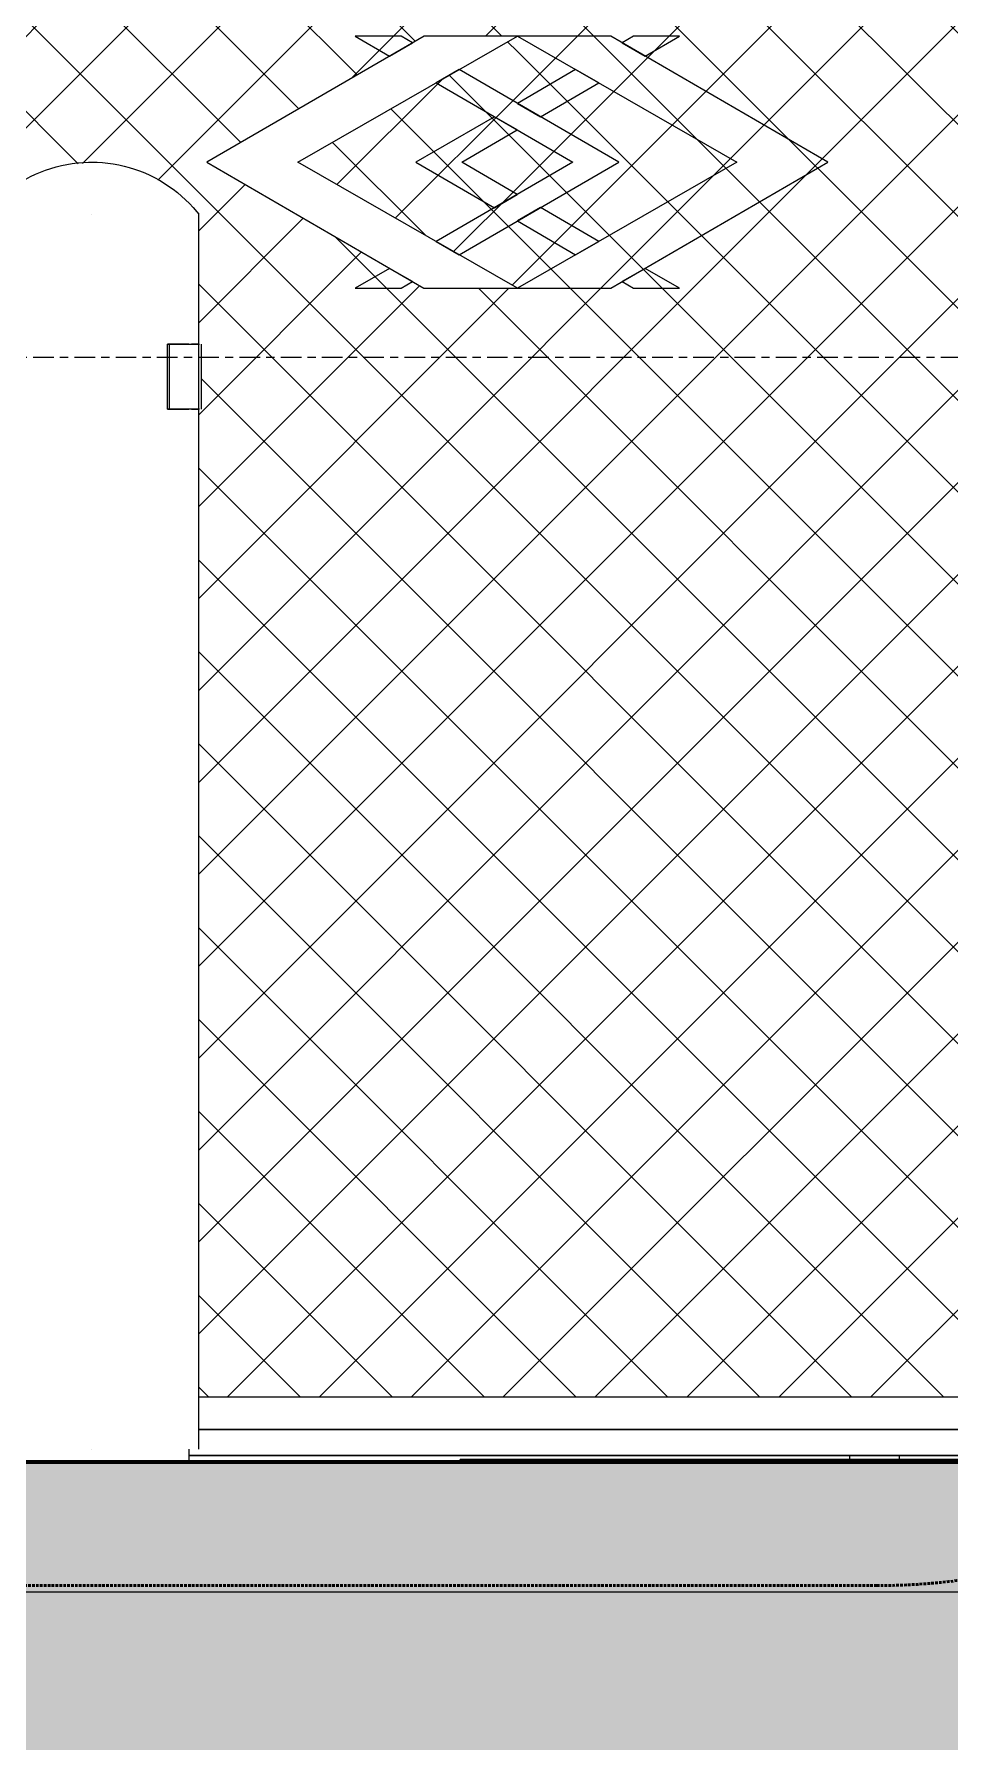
# Model space of a CAD drawing. Header units: millimetres. Extents: x -153298 to 620751, y -313239 to 250031.
# Drawn here: x 118902 to 119607, y -295212 to -293898 of the extents above; entities that cross this region are included whole.
import ezdxf

# ---------------------------------------------------------------- set-up
doc = ezdxf.new("R2010")
doc.units = ezdxf.units.MM
for name, pattern in [('Centre', [31.749999999999996, 6.349999999999999, -4.7625, 15.875, -4.7625]), ('DPA_Hidden 50', [3, 2, -1]), ('DPA_Hidden 500', [1.4, 0.8, -0.6])]:
    doc.linetypes.add(name, pattern=pattern)
for name, color, linetype, lineweight in [('A-DETL-GENF', 7, 'Continuous', 35), ('A-DETL-THIN', 7, 'Continuous', 25), ('A-FLOR-FNSH', 7, 'Continuous', 70), ('A-FLOR-LEVL', 7, 'Continuous', 35), ('A-FLOR-PATT', 7, 'Continuous', 70), ('A-GENM', 7, 'Continuous', 9), ('A-GENM-HDLN', 7, 'DPA_Hidden 500', 9), ('A-GLAZ-CURT', 7, 'Continuous', 9)]:
    doc.layers.add(name, color=color, linetype=linetype, lineweight=lineweight)
pattern_1 = [(49.99999999999999, (108217.2978571955, -305821.7529596833), (728.73650110752, -63.75582262483607), [76.2, -838.2]), (355, (108217.2978571955, -305821.7529596833), (-140.9716152248045, 764.2276025857151), [60.96, -670.56]), (100.451, (108278.0258571954, -305827.0659596833), (587.770006663837, 700.4667512811675), [64.76, -712.36]), (46.184, (108217.2978571955, -305618.5529596833), (1084.316239662759, -168.1709612287867), [114.3, -1257.3]), (96.63599999999998, (108307.6578571955, -305632.5669596833), (949.6099128555585, 989.7098464133105), [97.13999999999992, -1068.539999999999]), (351.184, (108217.2978571955, -305618.5529596833), (949.620552888774, 989.7011531044203), [91.44, -1005.84]), (21, (108318.8978571955, -305669.3529596833), (606.4578690252075, -409.0605652741465), [76.2, -838.2]), (326, (108318.8978571955, -305669.3529596833), (247.208340968463, 736.752917204011), [60.96, -670.56]), (71.45100000000001, (108369.4358571955, -305703.4409596833), (853.6682507774542, 327.6854711435369), [64.76, -712.36]), (37.50000000000001, (108217.2978571955, -305821.7529596833), (12.35469342532113, 338.2201185742302), [33.528, -628.904, 33.528, -647.192, -673.1]), (37.50000000000001, (108217.2978571955, -305821.7529596833), (12.35469342532113, 338.2201185742302), [-1343.152, 33.528, -639.572]), (7.499999999999999, (108217.2978571955, -305821.7529596833), (267.2788744354337, 400.7221270887442), [33.528, -354.584, 33.528, -613.664, -256.54]), (7.499999999999999, (108217.2978571955, -305821.7529596833), (267.2788744354337, 400.7221270887442), [-1035.304, 33.528, -223.012]), (327.5, (107990.7298571953, -305821.7529596833), (542.363331518853, -22.91534459201296), [33.528, -220.472, 33.528, -758.952, -1051.56]), (327.5, (107990.7298571953, -305821.7529596833), (542.363331518853, -22.91534459201296), [-1046.48, 33.528, -1018.032]), (317.5, (107889.1298571954, -305821.7529596833), (592.5169587678777, 101.7071067647936), [33.528, -296.672, 33.528, -492.76, -746.76]), (317.5, (107889.1298571954, -305821.7529596833), (592.5169587678777, 101.7071067647936), [-856.488, 33.528, -713.232])]

# ---------------------------------------------------------------- blocks, each defined once
blk = doc.blocks.new('DPA_CP_Fence Type D - Fence Post Left w MRTA Logo-17948346-2120-01 ENTRANCE 1 SECTION A')
at = {"layer": 'A-GLAZ-CURT'}
h = blk.add_hatch(dxfattribs=at)
h.set_pattern_fill('FP_18', style=0, pattern_type=2)
h.set_pattern_definition([(45, (-863975.962, 101450), (-35.35524713544582, 35.35543098320893), []), (135, (-863975.962, 101450), (-35.35524713544582, -35.35543098320893), [])])
h.paths.add_polyline_path([(-864008.8650941685, 101499.8683475023), (-863155.0646301415, 101500.5343323581), (-863141.0909573804, 101502.6316212363), (-863119.6956462348, 101511.8552433278), (-863103.5712580696, 101526.4389226274), (-863092.9393084841, 101542.4219529428), (-863086.8227685097, 101560.7709366067), (-863085.1574946801, 101575.7769072297), (-863085.8234778702, 103330.2243422113), (-863087.9046314354, 103344.1662500396), (-863097.128740481, 103365.5756477888), (-863111.6852833614, 103381.68604318), (-863127.6304259711, 103392.316015998), (-863145.102644803, 103398.4472148155), (-863160.2806135, 103400.1316524975), (-864796.8592799897, 103399.4656676416), (-864810.7693531523, 103397.3905162079), (-864832.1927304239, 103388.1665324189), (-864848.2890524631, 103373.6458175754), (-864858.9239237262, 103357.7108588397), (-864865.0628223417, 103340.3271353986), (-864866.7664154511, 103324.9999999999), (-864866.1004322607, 101569.7756577869), (-864864.0091559484, 101555.8337499602), (-864854.7857137127, 101534.4243522109), (-864840.2378843243, 101518.3139568198), (-864824.3406665055, 101507.7057974534), (-864806.8127399469, 101501.5527851843), (-864791.5812766557, 101499.8683475023), (-864386.1414205895, 101499.8683475023), (-864386.1414205895, 102259.9999999999), (-864388.1414205894, 102259.9999999999), (-864388.1414205894, 102309.9999999999), (-864386.1414205895, 102309.9999999999), (-864386.1414205895, 102409.9999999999), (-864367.7953038838, 102428.0599812821), (-864341.0532075667, 102442.9389274205), (-864333.9833535798, 102445.2793718215), (-864317.9732674632, 102448.6003921535), (-864299.9631001913, 102449.6751924215), (-864277.2864340987, 102446.5777777707), (-864266.3444080392, 102442.9103240217), (-864251.742995939, 102435.7567360528), (-864236.3632351495, 102425.2049568663), (-864221.1414205895, 102409.9999999999), (-864221.1414205895, 102309.9999999999), (-864219.1414205894, 102309.9999999999), (-864219.1414205894, 102259.9999999999), (-864221.1414205895, 102259.9999999999), (-864221.1414205895, 101499.8683475023)])
h.paths.add_polyline_path([(-863975.9608368532, 102352.9999999408), (-863975.9608368532, 102546.9999999586), (-864144.7861962512, 102449.9999999826), (-864008.8650941685, 102371.9054118548)])
h.paths.add_polyline_path([(-863975.9608368532, 102345.0337947114), (-863975.9608368532, 102352.9999999408), (-864047.8591708047, 102352.9999999586), (-864214.9329664493, 102449.9999999999), (-864047.7864388048, 102546.9999999586), (-863975.9608368532, 102546.9999999586), (-863975.9619550837, 102449.9999999826)])
at = {"layer": 'A-GLAZ-CURT', "color": 7}
for p, q in [((-864047.7864388048, 102546.9999999586), (-864214.9329664791, 102449.9999999999)), ((-864144.7861962512, 102449.9999999826), (-863975.9608368056, 102546.9999999409)), ((-864065.4238766112, 102547.0000000897), (-864100.6965156586, 102547.0000000897)), ((-864100.6965156586, 102547.0000000897), (-864074.278402296, 102531.6621250691)), ((-864074.278402296, 102531.6621250691), (-864056.629715473, 102541.9086309059)), ((-864056.629715473, 102541.9086309059), (-864065.4238766112, 102547.0000000897)), ((-863975.9608368056, 102546.9999999409), (-864047.7864388048, 102546.9999999586)), ((-863904.1363531139, 102546.9999999586), (-863975.9619551133, 102546.9999999409)), ((-863975.9619551133, 102546.9999999409), (-863807.1365956677, 102449.9999999826)), ((-863736.9898254398, 102449.9999999999), (-863904.1363531139, 102546.9999999586)), ((-863886.5000335198, 102547.0000000897), (-863895.2941946579, 102541.9086309059)), ((-863895.2941946579, 102541.9086309059), (-863877.645507835, 102531.6621250691)), ((-863851.2273944725, 102547.0000000897), (-863886.5000335198, 102547.0000000897)), ((-863877.645507835, 102531.6621250691), (-863851.2273944725, 102547.0000000897)), ((-864020.8631750396, 102521.2016344881), (-864038.5666235468, 102511.0299724105)), ((-864038.5660664783, 102511.0296498964), (-863933.151480135, 102449.9999999515)), ((-863897.8788410723, 102449.9999999602), (-864020.8626179611, 102521.2013119682)), ((-863931.124209448, 102521.2381042022), (-863975.9619550655, 102495.2061264813)), ((-863958.107202956, 102484.9475316851), (-863913.2694573486, 102510.9795094001)), ((-863913.2694573486, 102510.9795094001), (-863931.124209448, 102521.2381042022)), ((-863993.5982746045, 102484.9956000361), (-864054.0450690588, 102449.9999999602)), ((-863975.9867921015, 102474.7706943492), (-863993.5982746045, 102484.9956000361)), ((-863975.9619550655, 102495.2061264813), (-863958.107202956, 102484.9475316851)), ((-864018.7724299959, 102449.9999999515), (-863975.9867921015, 102474.7706943492)), ((-864214.9329664791, 102449.9999999999), (-864047.8591708047, 102352.9999999586)), ((-863975.9608368532, 102352.9999999408), (-864144.7861962512, 102449.9999999826)), ((-864054.0450690588, 102449.9999999602), (-863993.5982745893, 102415.0043998357)), ((-863933.151480135, 102449.9999999515), (-864038.5660664245, 102388.9703499681)), ((-864020.8626179227, 102378.7986878935), (-863897.8788410723, 102449.9999999602)), ((-863975.9867920913, 102425.2293055197), (-864018.7724299959, 102449.9999999515)), ((-863807.1365956677, 102449.9999999826), (-863975.9619550655, 102352.9999999408)), ((-863904.0636211141, 102352.9999999586), (-863736.9898254398, 102449.9999999999)), ((-863993.5982745893, 102415.0043998357), (-863975.9867920913, 102425.2293055197)), ((-863958.107202956, 102415.0524683147), (-863975.9619550655, 102404.7938735185)), ((-863913.2694573486, 102389.0204905996), (-863958.107202956, 102415.0524683147)), ((-863975.9619550655, 102404.7938735185), (-863931.124209448, 102378.7618957975)), ((-864038.5666234025, 102388.9700275064), (-864020.8631749006, 102378.7983654318)), ((-863931.124209448, 102378.7618957975), (-863913.2694573486, 102389.0204905996)), ((-864074.278402296, 102368.3378749307), (-864100.6965156586, 102352.9999999101)), ((-864056.629715473, 102358.0913690939), (-864074.278402296, 102368.3378749307)), ((-863877.645507835, 102368.3378749307), (-863895.2941946579, 102358.0913690939)), ((-863851.2273944725, 102352.9999999101), (-863877.645507835, 102368.3378749307)), ((-864065.4238766112, 102352.9999999101), (-864056.629715473, 102358.0913690939)), ((-863895.2941946579, 102358.0913690939), (-863886.5000335198, 102352.9999999101)), ((-864100.6965156586, 102352.9999999101), (-864065.4238766112, 102352.9999999101)), ((-864047.8591708047, 102352.9999999586), (-863975.9608368532, 102352.9999999408)), ((-863975.9619550655, 102352.9999999408), (-863904.0636211141, 102352.9999999586)), ((-863886.5000335198, 102352.9999999101), (-863851.2273944725, 102352.9999999101)), ((-863160.2911957129, 101499.9999999999), (-864221.1414205895, 101499.9999999999)), ((-864221.1414205894, 101474.9999999999), (-863160.2889592883, 101474.9999999999)), ((-863160.2934321373, 101474.9999999999), (-864221.1414205895, 101474.9999999999))]:
    blk.add_line(p, q, dxfattribs=at)
blk = doc.blocks.new('DPA_GM-Manhole Cover Type 2 - 900x900-V186-2120-01 ENTRANCE 1 SECTION A')
at = {"layer": 'A-GENM', "color": 7}
for p, q in [((-863125.0000025552, 101450), (-864035.0000025552, 101450)), ((-864035.0000025552, 101450), (-863125.0000025552, 101450)), ((-863130.0000025552, 101450), (-864030.0000025552, 101450)), ((-864030.0000025552, 101450), (-863130.0000025552, 101450)), ((-864020.0000025551, 101452), (-863940.0000025552, 101452)), ((-863935.0000025552, 101452), (-864020.0000025551, 101452)), ((-864020.0000025551, 101452), (-864020.0000025551, 101450)), ((-864020.0000025551, 101450), (-864020.0000025551, 101452)), ((-864020.0000025551, 101450), (-863140.0000025552, 101450)), ((-863140.0000025552, 101450), (-864020.0000025551, 101450)), ((-864020.0000025551, 101450), (-863935.0000025552, 101450)), ((-863940.0000025552, 101450), (-864020.0000025551, 101450)), ((-863940.0000025552, 101452), (-863670.0000025552, 101452)), ((-863940.0000025552, 101452), (-863940.0000025552, 101450)), ((-863670.0000025552, 101450), (-863940.0000025552, 101450)), ((-863675.0000025552, 101452), (-863935.0000025552, 101452)), ((-863935.0000025552, 101450), (-863675.0000025552, 101450)), ((-863590.0000025551, 101452), (-863675.0000025552, 101452)), ((-863675.0000025552, 101450), (-863590.0000025551, 101450)), ((-863670.0000025552, 101452), (-863590.0000025551, 101452)), ((-863670.0000025552, 101450), (-863670.0000025552, 101452)), ((-863590.0000025551, 101450), (-863670.0000025552, 101450)), ((-863590.0000025551, 101452), (-863590.0000025551, 101450)), ((-863590.0000025551, 101452), (-863590.0000025551, 101450)), ((-863490.0000025552, 101452), (-863570.0000025552, 101452)), ((-863570.0000025552, 101452), (-863490.0000025552, 101452)), ((-863570.0000025552, 101450), (-863570.0000025552, 101452)), ((-863570.0000025552, 101450), (-863570.0000025552, 101452)), ((-863490.0000025552, 101450), (-863570.0000025552, 101450)), ((-863570.0000025552, 101450), (-863490.0000025552, 101450)), ((-863220.0000025552, 101452), (-863490.0000025552, 101452)), ((-863490.0000025552, 101452), (-863220.0000025552, 101452)), ((-863490.0000025552, 101452), (-863490.0000025552, 101450)), ((-863490.0000025552, 101450), (-863490.0000025552, 101452)), ((-863220.0000025552, 101450), (-863490.0000025552, 101450)), ((-863490.0000025552, 101450), (-863220.0000025552, 101450)), ((-863140.0000025552, 101452), (-863220.0000025552, 101452)), ((-863220.0000025552, 101452), (-863140.0000025552, 101452)), ((-863220.0000025552, 101450), (-863220.0000025552, 101452)), ((-863220.0000025552, 101450), (-863220.0000025552, 101452)), ((-863140.0000025552, 101450), (-863220.0000025552, 101450)), ((-863220.0000025552, 101450), (-863140.0000025552, 101450)), ((-863140.0000025552, 101452), (-863140.0000025552, 101450)), ((-863140.0000025552, 101450), (-863140.0000025552, 101452))]:
    blk.add_line(p, q, dxfattribs=at)
at = {"layer": 'A-GENM-HDLN', "color": 7}
for p, q in [((-864180.0000025552, 101450), (-862980.0000025552, 101450)), ((-862980.0000025552, 101450), (-864180.0000025552, 101450)), ((-863125.0000025552, 101450), (-864035.0000025552, 101450)), ((-864035.0000025552, 101450), (-863125.0000025552, 101450))]:
    blk.add_line(p, q, dxfattribs=at)
blk = doc.blocks.new('BOLLARD - BOLLARD-V366-2120-01 ENTRANCE 1 SECTION A')
at = {"layer": 'A-GENM', "color": 7}
for p, q in [((-862916.1414205894, 102409.9999999999), (-862916.1414205894, 101459.9999999999)), ((-862833.6414205893, 102409.9999999999), (-862833.6414205893, 102409.9999999999)), ((-862833.6414205893, 102409.9999999999), (-862833.6414205893, 102409.9999999999)), ((-862751.1414205893, 101459.9999999999), (-862751.1414205893, 102409.9999999999)), ((-862918.1414205893, 102309.9999999999), (-862918.1414205893, 102259.9999999999)), ((-862916.7480626279, 102309.9999999999), (-862893.3919435994, 102309.9999999999)), ((-862910.4990246146, 102309.9999999999), (-862916.1414205892, 102309.9999999999)), ((-862891.9777300372, 102309.9999999999), (-862908.4292566248, 102309.9999999999)), ((-862893.3919435994, 102309.9999999999), (-862891.9777300372, 102309.9999999999)), ((-862893.3919435994, 102259.9999999999), (-862893.3919435994, 102309.9999999999)), ((-862891.9777300372, 102309.9999999999), (-862891.9777300372, 102259.9999999999)), ((-862775.3051111414, 102309.9999999999), (-862773.890897579, 102309.9999999999)), ((-862758.8535845537, 102309.9999999999), (-862775.3051111414, 102309.9999999999)), ((-862775.3051111414, 102259.9999999999), (-862775.3051111414, 102309.9999999999)), ((-862773.890897579, 102309.9999999999), (-862750.5347785507, 102309.9999999999)), ((-862773.890897579, 102309.9999999999), (-862773.890897579, 102259.9999999999)), ((-862751.1414205893, 102309.9999999999), (-862756.783816564, 102309.9999999999)), ((-862749.1414205893, 102259.9999999999), (-862749.1414205893, 102309.9999999999)), ((-862893.3919435994, 102259.9999999999), (-862916.7480626279, 102259.9999999999)), ((-862916.1414205892, 102259.9999999999), (-862910.4990246146, 102259.9999999999)), ((-862908.4292566248, 102259.9999999999), (-862891.9777300372, 102259.9999999999)), ((-862891.9777300372, 102259.9999999999), (-862893.3919435994, 102259.9999999999)), ((-862775.3051111414, 102259.9999999999), (-862758.8535845537, 102259.9999999999)), ((-862773.890897579, 102259.9999999999), (-862775.3051111414, 102259.9999999999)), ((-862750.5347785507, 102259.9999999999), (-862773.890897579, 102259.9999999999)), ((-862756.783816564, 102259.9999999999), (-862751.1414205893, 102259.9999999999)), ((-862908.6414205893, 101459.9999999999), (-862908.6414205893, 101449.9999999999)), ((-862833.6414205893, 101459.9999999999), (-862833.6414205893, 101459.9999999999)), ((-862833.6414205893, 101459.9999999999), (-862833.6414205893, 101459.9999999999)), ((-862833.6414205893, 101459.9999999999), (-862833.6414205893, 101459.9999999999)), ((-862833.6414205893, 101459.9999999999), (-862833.6414205893, 101459.9999999999)), ((-862758.6414205892, 101449.9999999999), (-862758.6414205892, 101459.9999999999))]:
    blk.add_line(p, q, dxfattribs=at)
at = {"layer": 'A-GENM', "color": 7, "flags": 128}
for points in [[(-862916.1414205894, 102409.9999999999), (-862913.4729984999, 102413.2470645116), (-862910.6768629159, 102416.3848232953), (-862907.7574870572, 102419.4082566064), (-862904.7195413029, 102422.3125275965), (-862901.5678857181, 102425.0929900516), (-862898.3075622792, 102427.7451958248), (-862894.9437868082, 102430.2649019527), (-862891.4819406285, 102432.6480774431), (-862887.9275619553, 102434.8909097235), (-862884.2863370365, 102436.9898107407), (-862880.564091055, 102438.9414227008), (-862876.7667788103, 102440.7426234411), (-862872.9004751921, 102442.3905314245), (-862868.9713654614, 102443.8825103498), (-862864.9857353554, 102445.216173369), (-862860.9499610324, 102446.3893869059), (-862856.87049887, 102447.4002740689), (-862852.7538751378, 102448.2472176543), (-862848.6066755552, 102448.928862733), (-862844.4355347573, 102449.4441188183), (-862840.2471256794, 102449.7921616104), (-862836.0481488822, 102449.9724343151), (-862833.6414205893, 102449.9999999999)], [(-862833.6414205893, 102449.9999999999), (-862829.439416333, 102449.9159487076), (-862825.244134387, 102449.663929295), (-862821.0622863078, 102449.2443449392), (-862816.90056216, 102448.6578668858), (-862812.7656198144, 102447.9054333746), (-862808.6640742968, 102446.9882481386), (-862804.6024872051, 102445.9077784786), (-862800.5873562121, 102444.6657529156), (-862796.625104671, 102443.2641584254), (-862792.7220713389, 102441.7052372604), (-862788.8845002366, 102439.9914833617), (-862785.1185306594, 102438.1256383701), (-862781.4301873549, 102436.1106872395), (-862777.825370886, 102433.9498534618), (-862774.3098481896, 102431.6465939103), (-862770.8892433523, 102429.2045933088), (-862767.5690286123, 102426.6277583374), (-862764.3545156049, 102423.9202113823), (-862761.2508468648, 102421.086283941), (-862758.2629876002, 102418.130509693), (-862755.3957177486, 102415.0576172465), (-862752.65362433, 102411.8725225739), (-862751.1414205893, 102409.9999999999)]]:
    blk.add_lwpolyline(points, dxfattribs=at)
blk = doc.blocks.new('DPA_Drainage Gutter_Landscape_Type A - DPA_Drainage Gutter_Landscape_Type A-17901847-2120-01 ENTRANCE 1 SECTION A')
at = {"layer": 'A-GENM', "color": 7}
for p, q in [((-863682.8595241876, 101454.9999999999), (-864228.7711713864, 101454.9999999999)), ((-864228.7711713865, 101454.9999999999), (-863681.9761365259, 101454.9999999999)), ((-864228.7711713865, 101454.9999999999), (-864223.4142409993, 101454.9999999999)), ((-864223.2409181035, 101454.9999999999), (-864228.7711713864, 101454.9999999999)), ((-864228.7711713865, 101454.9999999999), (-864223.6032188662, 101454.9999999999)), ((-864223.4298959704, 101454.9999999999), (-864228.7711713864, 101454.9999999999)), ((-864228.7711713864, 101454.9999999999), (-863689.8438517108, 101454.9999999999)), ((-863689.6202092648, 101454.9999999999), (-864228.7711713865, 101454.9999999999)), ((-864228.7711713864, 101454.9999999999), (-863689.2265985596, 101454.9999999999)), ((-863689.0029561137, 101454.9999999999), (-864228.7711713865, 101454.9999999999)), ((-864216.6032363719, 101454.9999999999), (-864203.6032688824, 101454.9999999999)), ((-864203.4299459866, 101454.9999999999), (-864216.4299134761, 101454.9999999999)), ((-864216.4142585049, 101454.9999999999), (-864203.4142910154, 101454.9999999999)), ((-864203.2409681196, 101454.9999999999), (-864216.2409356091, 101454.9999999999)), ((-864196.6032863879, 101454.9999999999), (-864183.6033188984, 101454.9999999999)), ((-864183.4299960026, 101454.9999999999), (-864196.4299634921, 101454.9999999999)), ((-864196.4143085208, 101454.9999999999), (-864183.4143410313, 101454.9999999999)), ((-864183.2410181356, 101454.9999999999), (-864196.2409856251, 101454.9999999999)), ((-864176.6033364038, 101454.9999999999), (-864163.6033689143, 101454.9999999999)), ((-864163.4300460186, 101454.9999999999), (-864176.4300135081, 101454.9999999999)), ((-864176.4143585368, 101454.9999999999), (-864163.4143910473, 101454.9999999999)), ((-864163.2410681515, 101454.9999999999), (-864176.2410356412, 101454.9999999999)), ((-864156.6033864198, 101454.9999999999), (-864143.6034189303, 101454.9999999999)), ((-864143.4300960345, 101454.9999999999), (-864156.430063524, 101454.9999999999)), ((-864156.4144085529, 101454.9999999999), (-864143.4144410633, 101454.9999999999)), ((-864143.2411181675, 101454.9999999999), (-864156.2410856572, 101454.9999999999)), ((-864136.6034364358, 101454.9999999999), (-864123.6034689463, 101454.9999999999)), ((-864123.4301460505, 101454.9999999999), (-864136.43011354, 101454.9999999999)), ((-864136.4144585689, 101454.9999999999), (-864123.4144910793, 101454.9999999999)), ((-864123.2411681835, 101454.9999999999), (-864136.2411356731, 101454.9999999999)), ((-864116.603486452, 101454.9999999999), (-864103.6035189623, 101454.9999999999)), ((-864103.4301960665, 101454.9999999999), (-864116.4301635562, 101454.9999999999)), ((-864116.414508585, 101454.9999999999), (-864103.4145410953, 101454.9999999999)), ((-864103.2412181996, 101454.9999999999), (-864116.2411856892, 101454.9999999999)), ((-864096.603536468, 101454.9999999999), (-864083.6035689783, 101454.9999999999)), ((-864083.4302460825, 101454.9999999999), (-864096.4302135722, 101454.9999999999)), ((-864096.414558601, 101454.9999999999), (-864083.4145911114, 101454.9999999999)), ((-864083.2412682156, 101454.9999999999), (-864096.2412357052, 101454.9999999999)), ((-864076.603586484, 101454.9999999999), (-864063.6036189942, 101454.9999999999)), ((-864063.4302960985, 101454.9999999999), (-864076.4302635882, 101454.9999999999)), ((-864076.414608617, 101454.9999999999), (-864063.4146411273, 101454.9999999999)), ((-864063.2413182316, 101454.9999999999), (-864076.2412857212, 101454.9999999999)), ((-864056.6036365, 101454.9999999999), (-864043.6036690102, 101454.9999999999)), ((-864043.4303461146, 101454.9999999999), (-864056.4303136042, 101454.9999999999)), ((-864056.414658633, 101454.9999999999), (-864043.4146911433, 101454.9999999999)), ((-864043.2413682475, 101454.9999999999), (-864056.2413357372, 101454.9999999999)), ((-864036.6036865159, 101454.9999999999), (-864023.6037190264, 101454.9999999999)), ((-864023.4303961307, 101454.9999999999), (-864036.4303636202, 101454.9999999999)), ((-864036.4147086489, 101454.9999999999), (-864023.4147411594, 101454.9999999999)), ((-864023.2414182636, 101454.9999999999), (-864036.2413857532, 101454.9999999999)), ((-864016.6037365319, 101454.9999999999), (-864003.6037690424, 101454.9999999999)), ((-864003.4304461466, 101454.9999999999), (-864016.4304136361, 101454.9999999999)), ((-864016.4147586649, 101454.9999999999), (-864003.4147911754, 101454.9999999999)), ((-864003.2414682796, 101454.9999999999), (-864016.2414357691, 101454.9999999999)), ((-863996.6037865479, 101454.9999999999), (-863983.6038190584, 101454.9999999999)), ((-863983.4304961626, 101454.9999999999), (-863996.4304636521, 101454.9999999999)), ((-863996.4148086809, 101454.9999999999), (-863983.4148411914, 101454.9999999999)), ((-863983.2415182956, 101454.9999999999), (-863996.2414857852, 101454.9999999999)), ((-863976.6038365639, 101454.9999999999), (-863963.6038690744, 101454.9999999999)), ((-863963.4305461786, 101454.9999999999), (-863976.4305136681, 101454.9999999999)), ((-863976.414858697, 101454.9999999999), (-863963.4148912074, 101454.9999999999)), ((-863963.2415683116, 101454.9999999999), (-863976.2415358012, 101454.9999999999)), ((-863956.6038865799, 101454.9999999999), (-863943.6039190904, 101454.9999999999)), ((-863943.4305961946, 101454.9999999999), (-863956.4305636841, 101454.9999999999)), ((-863956.414908713, 101454.9999999999), (-863943.4149412233, 101454.9999999999)), ((-863943.2416183277, 101454.9999999999), (-863956.2415858172, 101454.9999999999)), ((-863936.6039365961, 101454.9999999999), (-863923.6039691063, 101454.9999999999)), ((-863923.4306462106, 101454.9999999999), (-863936.4306137003, 101454.9999999999)), ((-863936.4149587291, 101454.9999999999), (-863923.4149912394, 101454.9999999999)), ((-863923.2416683437, 101454.9999999999), (-863936.2416358333, 101454.9999999999)), ((-863916.603986612, 101454.9999999999), (-863903.6040191223, 101454.9999999999)), ((-863903.4306962265, 101454.9999999999), (-863916.4306637163, 101454.9999999999)), ((-863916.415008745, 101454.9999999999), (-863903.4150412554, 101454.9999999999)), ((-863903.2417183596, 101454.9999999999), (-863916.2416858493, 101454.9999999999)), ((-863896.604036628, 101454.9999999999), (-863883.6040691383, 101454.9999999999)), ((-863883.4307462425, 101454.9999999999), (-863896.4307137323, 101454.9999999999)), ((-863896.415058761, 101454.9999999999), (-863883.4150912714, 101454.9999999999)), ((-863883.2417683756, 101454.9999999999), (-863896.2417358652, 101454.9999999999)), ((-863876.604086644, 101454.9999999999), (-863863.6041191543, 101454.9999999999)), ((-863863.4307962586, 101454.9999999999), (-863876.4307637482, 101454.9999999999)), ((-863876.415108777, 101454.9999999999), (-863863.4151412874, 101454.9999999999)), ((-863863.2418183916, 101454.9999999999), (-863876.2417858812, 101454.9999999999)), ((-863856.60413666, 101454.9999999999), (-863843.6041691705, 101454.9999999999)), ((-863843.4308462747, 101454.9999999999), (-863856.4308137642, 101454.9999999999)), ((-863856.415158793, 101454.9999999999), (-863843.4151913035, 101454.9999999999)), ((-863843.2418684077, 101454.9999999999), (-863856.2418358972, 101454.9999999999)), ((-863836.604186676, 101454.9999999999), (-863823.6042191865, 101454.9999999999)), ((-863823.4308962907, 101454.9999999999), (-863836.4308637802, 101454.9999999999)), ((-863836.415208809, 101454.9999999999), (-863823.4152413195, 101454.9999999999)), ((-863823.2419184237, 101454.9999999999), (-863836.2418859133, 101454.9999999999)), ((-863816.604236692, 101454.9999999999), (-863803.6042692024, 101454.9999999999)), ((-863803.4309463067, 101454.9999999999), (-863816.4309137962, 101454.9999999999)), ((-863816.415258825, 101454.9999999999), (-863803.4152913354, 101454.9999999999)), ((-863803.2419684397, 101454.9999999999), (-863816.2419359293, 101454.9999999999)), ((-863796.6042867079, 101454.9999999999), (-863783.6043192184, 101454.9999999999)), ((-863783.4309963227, 101454.9999999999), (-863796.4309638122, 101454.9999999999)), ((-863796.415308841, 101454.9999999999), (-863783.4153413514, 101454.9999999999)), ((-863783.2420184556, 101454.9999999999), (-863796.2419859453, 101454.9999999999)), ((-863776.6043367239, 101454.9999999999), (-863763.6043692344, 101454.9999999999)), ((-863763.4310463386, 101454.9999999999), (-863776.4310138281, 101454.9999999999)), ((-863776.415358857, 101454.9999999999), (-863763.4153913674, 101454.9999999999)), ((-863763.2420684717, 101454.9999999999), (-863776.2420359612, 101454.9999999999)), ((-863756.6043867399, 101454.9999999999), (-863743.6044192504, 101454.9999999999)), ((-863743.4310963546, 101454.9999999999), (-863756.4310638442, 101454.9999999999)), ((-863756.415408873, 101454.9999999999), (-863743.4154413835, 101454.9999999999)), ((-863743.2421184877, 101454.9999999999), (-863756.2420859772, 101454.9999999999)), ((-863736.6044367561, 101454.9999999999), (-863723.6044692664, 101454.9999999999)), ((-863723.4311463706, 101454.9999999999), (-863736.4311138603, 101454.9999999999)), ((-863736.4154588891, 101454.9999999999), (-863723.4154913995, 101454.9999999999)), ((-863723.2421685037, 101454.9999999999), (-863736.2421359933, 101454.9999999999)), ((-863126.0736415666, 101454.9999999999), (-863721.0721535904, 101454.9999999999)), ((-863720.1887659286, 101454.9999999999), (-863125.1902539047, 101454.9999999999)), ((-863720.1887659286, 101452), (-863720.1887659286, 101454.9999999999)), ((-863716.6044867721, 101454.9999999999), (-863703.6045192824, 101454.9999999999)), ((-863703.4311963866, 101454.9999999999), (-863716.4311638763, 101454.9999999999)), ((-863716.4155089051, 101454.9999999999), (-863703.4155414155, 101454.9999999999)), ((-863703.2422185197, 101454.9999999999), (-863716.2421860093, 101454.9999999999)), ((-863714.0565161248, 101454.9999999999), (-863133.0579690898, 101454.9999999999)), ((-863132.8343266438, 101454.9999999999), (-863713.8328736788, 101454.9999999999)), ((-863713.8172187075, 101454.9999999999), (-863706.8172362132, 101454.9999999999)), ((-863706.6439133175, 101454.9999999999), (-863713.6438958119, 101454.9999999999)), ((-863713.6282408406, 101454.9999999999), (-863706.6282583462, 101454.9999999999)), ((-863706.4549354505, 101454.9999999999), (-863713.4549179449, 101454.9999999999)), ((-863713.4392629736, 101454.9999999999), (-863132.4407159387, 101454.9999999999)), ((-863132.2170734927, 101454.9999999999), (-863713.2156205276, 101454.9999999999)), ((-863699.8172537187, 101454.9999999999), (-863686.8172862292, 101454.9999999999)), ((-863686.6439633335, 101454.9999999999), (-863699.643930823, 101454.9999999999)), ((-863699.6282758518, 101454.9999999999), (-863686.6283083622, 101454.9999999999)), ((-863686.4549854666, 101454.9999999999), (-863699.4549529561, 101454.9999999999)), ((-863696.6045367881, 101454.9999999999), (-863689.6045542936, 101454.9999999999)), ((-863689.4312313978, 101454.9999999999), (-863696.4312138923, 101454.9999999999)), ((-863696.415558921, 101454.9999999999), (-863689.4155764267, 101454.9999999999)), ((-863689.2422535309, 101454.9999999999), (-863696.2422360253, 101454.9999999999)), ((-863681.9761365259, 101452), (-863681.9761365259, 101454.9999999999)), ((-863679.8173037347, 101454.9999999999), (-863666.8173362452, 101454.9999999999)), ((-863666.6440133494, 101454.9999999999), (-863679.6439808389, 101454.9999999999)), ((-863679.6283258678, 101454.9999999999), (-863666.6283583783, 101454.9999999999)), ((-863666.4550354825, 101454.9999999999), (-863679.455002972, 101454.9999999999)), ((-863659.8173537508, 101454.9999999999), (-863646.8173862612, 101454.9999999999)), ((-863646.6440633654, 101454.9999999999), (-863659.644030855, 101454.9999999999)), ((-863659.6283758838, 101454.9999999999), (-863646.6284083943, 101454.9999999999)), ((-863646.4550854985, 101454.9999999999), (-863659.455052988, 101454.9999999999))]:
    blk.add_line(p, q, dxfattribs=at)
blk = doc.blocks.new('DPA_AN_Callout - DPA_AN_Callout-15644517-2120-01 ENTRANCE 1 SECTION A')
at = {"layer": 'A-DETL-GENF', "color": 7, "linetype": 'DPA_Hidden 50', "lineweight": 50}
blk.add_line((-863699.3595059874, 101354.9756872921), (-864860.6404991233, 101354.9756872921), dxfattribs=at)
blk.add_arc((-863699.3595059874, 101854.9756872921), 500, 269.9999999999996, 0, dxfattribs=at)

msp = doc.modelspace()

# ---------------------------------------------------------------- hatches: boundary and pattern name
at = {"layer": 'A-DETL-GENF', "lineweight": 9}
h = msp.add_hatch(dxfattribs=at)
h.set_pattern_fill('FP_32', style=0, pattern_type=2)
h.set_pattern_definition([(45, (108217.2978571955, -305821.7529596833), (0, 449.0128060534577), [317.5, -317.5]), (45, (108133.1098571953, -305737.5649596833), (0, 449.0128060534577), [317.5, -317.5]), (45, (108048.9208571955, -305653.3759596833), (0, 449.0128060534577), [317.5, -317.5]), (135, (108048.9208571955, -305597.2419596832), (-449.0128060534577, 2.842170943040401e-14), [317.5, -317.5]), (135, (108133.1098571953, -305513.0539596833), (-449.0128060534577, 2.842170943040401e-14), [317.5, -317.5]), (135, (108217.2978571955, -305428.8659596833), (-449.0128060534577, 2.842170943040401e-14), [317.5, -317.5])])
h.paths.add_polyline_path([(136587.1047256435, -298446.7529596833), (140337.5297986417, -298446.7529596833), (140337.5297986417, -295376.7529596831), (134242.3284569993, -295376.7529596831), (134242.3284569993, -295096.7529596833), (116692.5163498509, -295096.7529596833), (122478.8799862146, -298446.7529596833), (132836.6796526454, -298446.7529596833)])
h.paths.add_polyline_path([(91582.003849665, -298446.7529596833), (103688.1926158, -298446.7529596773), (103688.1926158, -295296.7529596833), (88643.87998618506, -295296.7529596833), (88643.87998618506, -295146.7529596833), (83446.79540065926, -295146.7529596833), (83446.79540065926, -295376.7529596831), (80330.72863067029, -295376.7529596831), (80330.72863067029, -298446.7529596833), (87831.57877666684, -298446.7529596833)])
at = {"layer": 'A-FLOR-PATT', "lineweight": 9}
h = msp.add_hatch(dxfattribs=at)
h.set_pattern_fill('FP_1', style=0, pattern_type=2)
h.set_pattern_definition(pattern_1)
h.paths.add_polyline_path([(88643.87998618506, -295146.7529596834), (88643.87998618506, -294996.7529596834), (83823.55511225859, -294996.7529596834), (83823.55511225859, -295146.7529596834), (88534.78347785393, -295146.7529596834)])
h.paths.add_polyline_path([(132984.0657207538, -295096.7529596834), (134107.048936235, -295096.7529596833), (134107.048936235, -294996.7529596834), (132919.0657207538, -294996.7529596834), (132919.0657207538, -295016.7529596834), (132896.5657207537, -295016.7529596834), (132896.5657207537, -295021.7529596834), (132984.0657207538, -295021.7529596834), (132984.0657207538, -295046.1157925607)])
h.paths.add_polyline_path([(132689.0657207536, -295096.7529596834), (132689.0657207536, -295021.7529596834), (132776.5657207537, -295021.7529596834), (132776.5657207537, -295016.7529596834), (132754.0657207537, -295016.7529596834), (132754.0657207537, -294996.7529596834), (116617.8799918064, -294996.7529596834), (116617.8799918064, -295053.542436605), (116692.5163498509, -295096.7529596833), (132602.2780855829, -295096.7529596834)])
h = msp.add_hatch(dxfattribs=at)
h.set_pattern_fill('FP_1', style=0, pattern_type=2)
h.set_pattern_definition(pattern_1)
h.paths.add_polyline_path([(88643.87998618506, -295146.7529596834), (88643.87998618506, -294996.7529596834), (83823.55511225859, -294996.7529596834), (83823.55511225859, -295146.7529596834), (88534.78347785393, -295146.7529596834)])
h.paths.add_polyline_path([(132984.0657207538, -295096.7529596834), (134107.048936235, -295096.7529596833), (134107.048936235, -294996.7529596834), (132919.0657207538, -294996.7529596834), (132919.0657207538, -295016.7529596834), (132896.5657207537, -295016.7529596834), (132896.5657207537, -295021.7529596834), (132984.0657207538, -295021.7529596834), (132984.0657207538, -295046.1157925607)])
h.paths.add_polyline_path([(132689.0657207536, -295096.7529596834), (132689.0657207536, -295021.7529596834), (132776.5657207537, -295021.7529596834), (132776.5657207537, -295016.7529596834), (132754.0657207537, -295016.7529596834), (132754.0657207537, -294996.7529596834), (116617.8799918064, -294996.7529596834), (116617.8799918064, -295053.542436605), (116692.5163498509, -295096.7529596833), (132602.2780855829, -295096.7529596834)])

# ---------------------------------------------------------------- linework, layer by layer
at = {"layer": 'A-DETL-THIN', "color": 7}
msp.add_line((134242.3284569993, -295096.7529596833), (116692.5163498509, -295096.7529596833), dxfattribs=at)
at = {"layer": 'A-FLOR-FNSH', "color": 7}
msp.add_line((134107.048936235, -294996.7529596834), (116617.8799918064, -294996.7529596834), dxfattribs=at)
at = {"layer": 'A-FLOR-LEVL', "color": 7, "linetype": 'Centre', "lineweight": 9}
for p, q in [((80346.07376918494, -294146.7529596833), (142923.791466383, -294146.7529596833)), ((80346.07376918494, -294996.7529596834), (144086.7932125819, -294996.7529596834))]:
    msp.add_line(p, q, dxfattribs=at)

# ---------------------------------------------------------------- block references
at = {"layer": 'A-DETL-GENF', "color": 7}
msp.add_blockref('DPA_AN_Callout - DPA_AN_Callout-15644517-2120-01 ENTRANCE 1 SECTION A', (983250.2538571953, -396446.7529596833), dxfattribs=at)
at = {"layer": 'A-GENM', "color": 7}
for name, p in [('BOLLARD - BOLLARD-V366-2120-01 ENTRANCE 1 SECTION A', (981780.253857195, -396446.7529596833)), ('DPA_Drainage Gutter_Landscape_Type A - DPA_Drainage Gutter_Landscape_Type A-17901847-2120-01 ENTRANCE 1 SECTION A', (983250.2538571953, -396446.7529596833)), ('DPA_GM-Manhole Cover Type 2 - 900x900-V186-2120-01 ENTRANCE 1 SECTION A', (983250.2538571953, -396446.7529596833))]:
    msp.add_blockref(name, p, dxfattribs=at)
at = {"layer": 'A-GLAZ-CURT', "color": 7}
msp.add_blockref('DPA_CP_Fence Type D - Fence Post Left w MRTA Logo-17948346-2120-01 ENTRANCE 1 SECTION A', (983250.2538571953, -396446.7529596833), dxfattribs=at)

doc.saveas('drawing.dxf')
